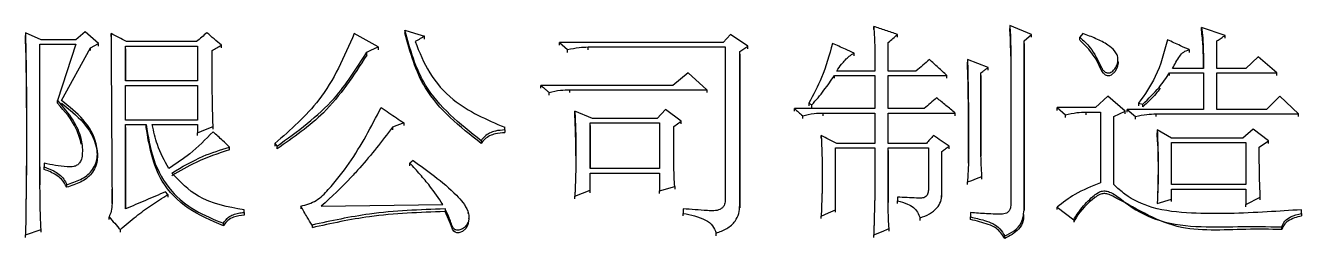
# Model space of a CAD drawing. Header units: millimetres. Extents: x 5659 to 7608, y 3628 to 5007.
# Drawn here: x 6127.17 to 6140.56, y 4791.97 to 4794.2 of the extents above; entities that cross this region are included whole.
import ezdxf

# ---------------------------------------------------------------- set-up
doc = ezdxf.new("R2010")
doc.units = ezdxf.units.MM

msp = doc.modelspace()

# ---------------------------------------------------------------- linework, layer by layer
at = {"color": 7, "linetype": 'Continuous', "lineweight": 25}
for p, q in [((6131.149, 4794.154), (6131.149, 4794.124)), ((6136.071, 4794.161), (6136.071, 4794.191)), ((6137.726, 4794.107), (6137.499, 4794.201)), ((6139.76, 4794.098), (6139.511, 4794.182)), ((6139.511, 4794.152), (6139.511, 4794.182)), ((6127.331, 4794.051), (6127.168, 4794.126)), ((6127.168, 4794.126), (6127.168, 4794.096)), ((6127.171, 4793.917), (6127.168, 4794.096)), ((6127.698, 4794.051), (6127.331, 4794.051)), ((6127.796, 4794.135), (6127.698, 4794.051)), ((6127.936, 4794.014), (6127.796, 4794.135)), ((6128.066, 4794.087), (6128.066, 4794.117)), ((6128.964, 4794.032), (6128.228, 4794.032)), ((6130.868, 4793.976), (6130.619, 4794.117)), ((6131.355, 4794.059), (6131.355, 4794.089)), ((6132.772, 4794.023), (6132.858, 4793.948)), ((6134.492, 4794.023), (6132.772, 4794.023)), ((6132.772, 4793.994), (6132.772, 4794.023)), ((6134.567, 4794.107), (6134.492, 4794.023)), ((6134.751, 4793.986), (6134.567, 4794.107)), ((6136.222, 4793.724), (6136.222, 4794.023)), ((6136.222, 4793.994), (6136.222, 4794.023)), ((6136.32, 4794.078), (6136.32, 4794.107)), ((6137.65, 4794.042), (6137.726, 4794.107)), ((6137.65, 4792.288), (6137.65, 4794.042)), ((6137.65, 4794.012), (6137.65, 4794.042)), ((6137.726, 4794.078), (6137.726, 4794.107)), ((6138.267, 4794.117), (6138.234, 4794.079)), ((6138.234, 4794.05), (6138.234, 4794.079)), ((6139.673, 4793.752), (6139.673, 4794.042)), ((6139.673, 4794.012), (6139.673, 4794.042)), ((6139.76, 4794.068), (6139.76, 4794.098)), ((6127.32, 4794.004), (6127.698, 4794.004)), ((6127.32, 4792.533), (6127.32, 4794.004)), ((6127.32, 4793.975), (6127.32, 4794.004)), ((6127.698, 4794.004), (6127.504, 4793.415)), ((6127.547, 4793.415), (6127.85, 4793.967)), ((6127.85, 4793.967), (6127.936, 4794.014)), ((6127.85, 4793.938), (6127.85, 4793.967)), ((6127.936, 4793.984), (6127.936, 4794.014)), ((6128.218, 4793.986), (6128.975, 4793.986)), ((6128.218, 4793.621), (6128.218, 4793.986)), ((6128.218, 4793.956), (6128.218, 4793.986)), ((6128.218, 4793.956), (6128.218, 4793.621)), ((6128.975, 4793.986), (6128.975, 4793.621)), ((6129.224, 4793.966), (6129.224, 4793.995)), ((6130.749, 4793.891), (6130.749, 4793.92)), ((6130.868, 4793.976), (6130.868, 4793.947)), ((6132.858, 4793.919), (6132.858, 4793.948)), ((6133.075, 4793.976), (6134.513, 4793.976)), ((6133.075, 4793.947), (6133.075, 4793.976)), ((6134.513, 4793.976), (6134.513, 4792.364)), ((6134.665, 4792.317), (6134.665, 4793.93)), ((6134.665, 4793.9), (6134.665, 4793.93)), ((6134.665, 4793.9), (6134.665, 4792.289)), ((6134.751, 4793.956), (6134.751, 4793.986)), ((6135.865, 4793.882), (6135.865, 4793.911)), ((6137.51, 4793.911), (6137.51, 4792.326)), ((6137.51, 4793.911), (6137.51, 4793.882)), ((6137.65, 4794.012), (6137.65, 4792.261)), ((6139.381, 4793.948), (6139.381, 4793.919)), ((6136.082, 4793.864), (6136.082, 4793.724)), ((6136.082, 4793.864), (6136.082, 4793.835)), ((6137.272, 4793.761), (6137.055, 4793.846)), ((6137.055, 4793.846), (6137.055, 4793.816)), ((6137.272, 4793.732), (6137.272, 4793.761)), ((6138.634, 4793.847), (6138.634, 4793.856)), ((6138.634, 4793.827), (6138.634, 4793.838)), ((6139.532, 4793.752), (6139.208, 4793.752)), ((6139.976, 4793.752), (6139.673, 4793.752)), ((6140.106, 4793.874), (6139.976, 4793.752)), ((6140.301, 4793.705), (6140.106, 4793.874)), ((6128.975, 4793.621), (6128.218, 4793.621)), ((6134.124, 4793.705), (6133.962, 4793.574)), ((6134.319, 4793.527), (6134.124, 4793.705)), ((6135.66, 4793.677), (6136.082, 4793.677)), ((6136.082, 4793.724), (6135.682, 4793.724)), ((6136.082, 4793.677), (6136.082, 4793.331)), ((6136.514, 4793.724), (6136.222, 4793.724)), ((6136.222, 4793.677), (6136.839, 4793.677)), ((6136.222, 4793.331), (6136.222, 4793.677)), ((6136.222, 4793.648), (6136.222, 4793.677)), ((6136.839, 4793.648), (6136.839, 4793.677)), ((6137.196, 4792.834), (6137.196, 4793.705)), ((6137.196, 4793.676), (6137.196, 4793.705)), ((6137.196, 4793.676), (6137.196, 4792.833)), ((6139.176, 4793.705), (6139.532, 4793.705)), ((6139.176, 4793.676), (6139.176, 4793.705)), ((6139.532, 4793.705), (6139.532, 4793.321)), ((6139.673, 4793.705), (6140.301, 4793.705)), ((6139.673, 4793.321), (6139.673, 4793.705)), ((6139.673, 4793.676), (6139.673, 4793.705)), ((6140.301, 4793.676), (6140.301, 4793.705)), ((6128.218, 4793.574), (6128.975, 4793.574)), ((6128.218, 4793.209), (6128.218, 4793.574)), ((6128.218, 4793.545), (6128.218, 4793.574)), ((6128.975, 4793.574), (6128.975, 4793.209)), ((6133.962, 4793.574), (6132.577, 4793.574)), ((6132.577, 4793.545), (6132.577, 4793.574)), ((6132.663, 4793.471), (6132.663, 4793.499)), ((6132.88, 4793.527), (6134.319, 4793.527)), ((6132.88, 4793.499), (6132.88, 4793.527)), ((6134.319, 4793.527), (6134.319, 4793.499)), ((6127.504, 4793.386), (6127.504, 4793.415)), ((6135.389, 4793.387), (6135.422, 4793.368)), ((6135.389, 4793.387), (6135.389, 4793.358)), ((6135.422, 4793.34), (6135.422, 4793.368)), ((6138.526, 4793.462), (6138.397, 4793.34)), ((6138.71, 4793.303), (6138.526, 4793.462)), ((6138.851, 4793.387), (6138.894, 4793.378)), ((6138.851, 4793.387), (6138.851, 4793.358)), ((6138.894, 4793.349), (6138.894, 4793.378)), ((6140.333, 4793.462), (6140.192, 4793.321)), ((6140.528, 4793.275), (6140.333, 4793.462)), ((6133.118, 4793.228), (6132.934, 4793.303)), ((6132.934, 4793.274), (6132.934, 4793.303)), ((6133.799, 4793.228), (6133.118, 4793.228)), ((6133.886, 4793.321), (6133.799, 4793.228)), ((6134.048, 4793.199), (6133.886, 4793.321)), ((6136.082, 4793.331), (6135.238, 4793.331)), ((6135.238, 4793.302), (6135.238, 4793.331)), ((6135.325, 4793.227), (6135.325, 4793.256)), ((6135.541, 4793.284), (6136.082, 4793.284)), ((6135.541, 4793.255), (6135.541, 4793.284)), ((6136.082, 4793.284), (6136.082, 4792.965)), ((6136.601, 4793.331), (6136.222, 4793.331)), ((6136.222, 4793.284), (6136.926, 4793.284)), ((6136.222, 4792.965), (6136.222, 4793.284)), ((6136.222, 4793.255), (6136.222, 4793.284)), ((6136.926, 4793.255), (6136.926, 4793.284)), ((6137.996, 4793.34), (6138.083, 4793.265)), ((6138.397, 4793.34), (6137.996, 4793.34)), ((6138.083, 4793.237), (6138.083, 4793.265)), ((6138.299, 4793.293), (6138.451, 4793.293)), ((6138.299, 4793.265), (6138.299, 4793.293)), ((6138.451, 4793.293), (6138.451, 4792.552)), ((6138.591, 4793.246), (6138.71, 4793.303)), ((6138.591, 4792.533), (6138.591, 4793.246)), ((6138.591, 4793.218), (6138.591, 4793.246)), ((6138.71, 4793.274), (6138.71, 4793.303)), ((6138.732, 4793.321), (6138.819, 4793.246)), ((6139.532, 4793.321), (6138.732, 4793.321)), ((6138.732, 4793.293), (6138.732, 4793.321)), ((6138.819, 4793.218), (6138.819, 4793.246)), ((6139.035, 4793.275), (6140.528, 4793.275)), ((6139.035, 4793.246), (6139.035, 4793.275)), ((6140.192, 4793.321), (6139.673, 4793.321)), ((6140.528, 4793.246), (6140.528, 4793.275)), ((6128.975, 4793.209), (6128.218, 4793.209)), ((6128.218, 4793.162), (6128.434, 4793.162)), ((6128.218, 4792.279), (6128.218, 4793.162)), ((6128.218, 4793.134), (6128.218, 4793.162)), ((6128.218, 4793.133), (6128.218, 4792.279)), ((6128.434, 4793.134), (6128.434, 4793.162)), ((6128.499, 4793.162), (6128.975, 4793.162)), ((6128.975, 4793.162), (6128.975, 4793.077)), ((6129.137, 4793.115), (6129.137, 4793.143)), ((6131.138, 4793.181), (6131.019, 4793.134)), ((6131.019, 4793.134), (6131.019, 4793.106)), ((6131.138, 4793.181), (6131.138, 4793.152)), ((6132.198, 4793.106), (6132.198, 4793.134)), ((6132.198, 4793.106), (6132.198, 4793.134)), ((6132.198, 4793.106), (6132.198, 4793.078)), ((6133.096, 4793.181), (6133.821, 4793.181)), ((6133.096, 4792.702), (6133.096, 4793.181)), ((6133.096, 4793.152), (6133.096, 4793.181)), ((6133.096, 4793.152), (6133.096, 4792.702)), ((6133.821, 4793.181), (6133.821, 4792.702)), ((6133.972, 4793.143), (6134.048, 4793.199)), ((6133.972, 4792.749), (6133.972, 4793.143)), ((6133.972, 4793.115), (6133.972, 4793.143)), ((6134.048, 4793.171), (6134.048, 4793.199)), ((6139.197, 4793.021), (6139.046, 4793.106)), ((6139.046, 4793.106), (6139.046, 4793.077)), ((6140.052, 4793.115), (6139.944, 4793.021)), ((6140.214, 4792.993), (6140.052, 4793.115)), ((6128.975, 4793.049), (6128.975, 4793.077)), ((6129.786, 4792.965), (6129.808, 4792.937)), ((6131.95, 4792.993), (6131.95, 4792.965)), ((6135.519, 4793.021), (6135.519, 4793.049)), ((6136.082, 4792.965), (6135.682, 4792.965)), ((6136.623, 4792.965), (6136.222, 4792.965)), ((6139.049, 4792.983), (6139.046, 4793.077)), ((6139.944, 4793.021), (6139.197, 4793.021)), ((6139.197, 4792.974), (6139.976, 4792.974)), ((6139.197, 4792.533), (6139.197, 4792.974)), ((6139.197, 4792.946), (6139.197, 4792.974)), ((6139.976, 4792.974), (6139.976, 4792.533)), ((6140.117, 4792.927), (6140.214, 4792.993)), ((6140.214, 4792.965), (6140.214, 4792.993)), ((6127.922, 4792.864), (6127.922, 4792.892)), ((6129.31, 4792.9), (6129.31, 4792.927)), ((6129.808, 4792.909), (6129.808, 4792.937)), ((6135.671, 4792.918), (6136.082, 4792.918)), ((6135.671, 4792.269), (6135.671, 4792.918)), ((6135.671, 4792.89), (6135.671, 4792.918)), ((6136.082, 4792.918), (6136.082, 4792.411)), ((6136.222, 4792.918), (6136.644, 4792.918)), ((6136.222, 4792.345), (6136.222, 4792.918)), ((6136.222, 4792.89), (6136.222, 4792.918)), ((6136.222, 4792.89), (6136.222, 4792.345)), ((6136.644, 4792.918), (6136.644, 4792.486)), ((6136.785, 4792.429), (6136.785, 4792.88)), ((6136.785, 4792.853), (6136.785, 4792.88)), ((6136.861, 4792.909), (6136.861, 4792.937)), ((6127.32, 4792.721), (6127.32, 4792.532)), ((6127.363, 4792.758), (6127.363, 4792.721)), ((6127.363, 4792.693), (6127.363, 4792.721)), ((6131.236, 4792.787), (6131.203, 4792.758)), ((6131.203, 4792.731), (6131.203, 4792.758)), ((6133.821, 4792.702), (6133.096, 4792.702)), ((6137.066, 4792.758), (6137.055, 4792.561)), ((6133.096, 4792.655), (6133.821, 4792.655)), ((6133.096, 4792.476), (6133.096, 4792.655)), ((6133.096, 4792.628), (6133.096, 4792.655)), ((6133.821, 4792.655), (6133.821, 4792.467)), ((6137.055, 4792.534), (6137.055, 4792.561)), ((6137.207, 4792.59), (6137.207, 4792.617)), ((6127.601, 4792.506), (6127.601, 4792.533)), ((6128.077, 4792.334), (6128.076, 4792.485)), ((6128.661, 4792.429), (6128.639, 4792.458)), ((6128.661, 4792.429), (6128.661, 4792.402)), ((6132.934, 4792.411), (6133.096, 4792.476)), ((6132.934, 4792.384), (6132.934, 4792.411)), ((6133.096, 4792.449), (6133.096, 4792.476)), ((6133.821, 4792.467), (6133.983, 4792.514)), ((6133.821, 4792.44), (6133.821, 4792.467)), ((6133.983, 4792.514), (6133.983, 4792.487)), ((6136.785, 4792.402), (6136.785, 4792.429)), ((6139.976, 4792.533), (6139.197, 4792.533)), ((6139.197, 4792.486), (6139.976, 4792.486)), ((6139.197, 4792.382), (6139.197, 4792.486)), ((6139.197, 4792.459), (6139.197, 4792.486)), ((6139.976, 4792.486), (6139.976, 4792.326)), ((6130.057, 4792.307), (6130.057, 4792.28)), ((6130.273, 4792.307), (6131.549, 4792.326)), ((6131.571, 4792.279), (6131.571, 4792.252)), ((6134.07, 4792.279), (6134.07, 4792.232)), ((6134.665, 4792.29), (6134.665, 4792.316)), ((6136.32, 4792.401), (6136.32, 4792.364)), ((6136.32, 4792.337), (6136.32, 4792.364)), ((6137.65, 4792.262), (6137.65, 4792.288)), ((6137.996, 4792.298), (6138.17, 4792.166)), ((6137.996, 4792.271), (6137.996, 4792.298)), ((6139.046, 4792.335), (6139.197, 4792.382)), ((6139.197, 4792.355), (6139.197, 4792.382)), ((6139.976, 4792.326), (6140.127, 4792.401)), ((6139.976, 4792.299), (6139.976, 4792.326)), ((6140.127, 4792.374), (6140.127, 4792.401)), ((6128.045, 4792.167), (6128.045, 4792.194)), ((6129.462, 4792.241), (6129.462, 4792.269)), ((6129.462, 4792.243), (6129.462, 4792.269)), ((6129.462, 4792.241), (6129.462, 4792.214)), ((6131.815, 4792.23), (6131.815, 4792.24)), ((6134.07, 4792.205), (6134.07, 4792.232)), ((6135.519, 4792.177), (6135.519, 4792.204)), ((6135.671, 4792.243), (6135.671, 4792.269)), ((6136.558, 4792.158), (6136.558, 4792.185)), ((6137.088, 4792.241), (6137.088, 4792.194)), ((6137.088, 4792.168), (6137.088, 4792.194)), ((6137.647, 4792.194), (6137.647, 4792.221)), ((6138.17, 4792.166), (6138.17, 4792.139)), ((6140.56, 4792.232), (6140.56, 4792.27)), ((6140.56, 4792.243), (6140.56, 4792.27)), ((6140.56, 4792.232), (6140.56, 4792.205)), ((6127.168, 4792.006), (6127.331, 4792.062)), ((6127.331, 4792.036), (6127.331, 4792.062)), ((6128.164, 4792.036), (6128.164, 4792.062)), ((6129.245, 4792.102), (6129.245, 4792.128)), ((6130.176, 4792.109), (6130.176, 4792.083)), ((6134.416, 4791.998), (6134.416, 4792.025)), ((6136.233, 4792.045), (6136.233, 4792.072)), ((6140.355, 4792.064), (6140.355, 4792.091)), ((6127.168, 4791.979), (6127.168, 4792.006)), ((6136.071, 4791.979), (6136.071, 4792.006)), ((6137.445, 4791.969), (6137.445, 4791.996))]:
    msp.add_line(p, q, dxfattribs=at)
at = {"color": 7, "linetype": 'Continuous', "lineweight": 25, "flags": 128}
for points in [[(6131.149, 4794.154), (6131.252, 4794.121), (6131.355, 4794.089)], [(6138.631, 4793.826), (6138.635, 4793.81), (6138.627, 4793.762), (6138.601, 4793.717), (6138.561, 4793.682), (6138.544, 4793.675), (6138.524, 4793.675), (6138.504, 4793.682), (6138.481, 4793.7), (6138.464, 4793.724), (6138.406, 4793.849), (6138.328, 4793.954), (6138.234, 4794.049), (6138.234, 4794.049)], [(6130.749, 4793.92), (6130.794, 4793.941), (6130.831, 4793.959), (6130.868, 4793.976)], [(6135.66, 4793.648), (6135.66, 4793.655), (6135.66, 4793.663), (6135.66, 4793.677)], [(6137.996, 4793.312), (6137.996, 4793.326), (6137.996, 4793.34)], [(6128.975, 4793.077), (6129.056, 4793.11), (6129.137, 4793.143)], [(6129.786, 4792.965), (6129.786, 4792.955), (6129.786, 4792.945), (6129.786, 4792.937)], [(6137.055, 4792.561), (6137.102, 4792.578), (6137.149, 4792.596), (6137.207, 4792.617)], [(6131.819, 4792.183), (6131.821, 4792.171), (6131.812, 4792.113), (6131.791, 4792.073), (6131.755, 4792.043), (6131.717, 4792.029), (6131.695, 4792.029), (6131.678, 4792.034), (6131.663, 4792.045), (6131.649, 4792.066), (6131.629, 4792.122), (6131.608, 4792.173), (6131.571, 4792.251), (6131.571, 4792.251)], [(6135.519, 4792.204), (6135.595, 4792.237), (6135.671, 4792.269)], [(6136.071, 4792.006), (6136.152, 4792.039), (6136.233, 4792.072)]]:
    msp.add_lwpolyline(points, dxfattribs=at)
at = {"color": 7, "linetype": 'Continuous', "lineweight": 25}
for points, knots in [([(6131.95, 4792.993), (6131.727, 4793.171), (6131.335, 4793.484), (6131.205, 4793.952), (6131.149, 4794.154)], [0, 0, 0, 0, 0.567651, 1, 1, 1, 1]), ([(6136.071, 4794.191), (6136.074, 4794.153), (6136.079, 4794.079), (6136.082, 4793.97), (6136.082, 4793.899), (6136.082, 4793.864)], [0, 0, 0, 0, 0.356505, 0.6781686, 1, 1, 1, 1]), ([(6136.32, 4794.107), (6136.278, 4794.121), (6136.195, 4794.149), (6136.112, 4794.177), (6136.071, 4794.191)], [0, 0, 0, 0, 0.499999, 1, 1, 1, 1]), ([(6137.499, 4794.201), (6137.501, 4794.168), (6137.505, 4794.104), (6137.508, 4794.007), (6137.509, 4793.943), (6137.51, 4793.911)], [0, 0, 0, 0, 0.335205, 0.667529, 1, 1, 1, 1]), ([(6137.51, 4793.881), (6137.509, 4793.914), (6137.508, 4793.978), (6137.505, 4794.075), (6137.501, 4794.139), (6137.499, 4794.171)], [0, 0, 0, 0, 0.335659, 0.667726, 1, 1, 1, 1]), ([(6139.511, 4794.182), (6139.511, 4794.179), (6139.512, 4794.174), (6139.513, 4794.166), (6139.514, 4794.158), (6139.515, 4794.151), (6139.516, 4794.144), (6139.517, 4794.137), (6139.518, 4794.13), (6139.519, 4794.121), (6139.522, 4794.092), (6139.526, 4794.041), (6139.528, 4793.992), (6139.529, 4793.963), (6139.529, 4793.955), (6139.529, 4793.949), (6139.53, 4793.942), (6139.53, 4793.936), (6139.53, 4793.928), (6139.53, 4793.922), (6139.53, 4793.916), (6139.53, 4793.91), (6139.531, 4793.902), (6139.531, 4793.895), (6139.531, 4793.889), (6139.531, 4793.883), (6139.531, 4793.877), (6139.531, 4793.869), (6139.531, 4793.863), (6139.531, 4793.855), (6139.532, 4793.849), (6139.532, 4793.842), (6139.532, 4793.836), (6139.532, 4793.828), (6139.532, 4793.822), (6139.532, 4793.814), (6139.532, 4793.808), (6139.532, 4793.801), (6139.532, 4793.795), (6139.532, 4793.787), (6139.532, 4793.781), (6139.532, 4793.774), (6139.532, 4793.767), (6139.532, 4793.76), (6139.532, 4793.755), (6139.532, 4793.752)], [0, 0, 0, 0, 0.0190515, 0.0381029, 0.0571543, 0.0762057, 0.0857315, 0.1047829, 0.1238344, 0.1333601, 0.1714636, 0.3239096, 0.4928315, 0.5139452, 0.524502, 0.5456156, 0.5561724, 0.577286, 0.5878428, 0.6089564, 0.6195132, 0.63007, 0.6511837, 0.6722973, 0.6828541, 0.6934109, 0.7145245, 0.7250813, 0.7461949, 0.7567517, 0.7778653, 0.7884221, 0.8095357, 0.8200925, 0.8412061, 0.8517629, 0.8728766, 0.8834334, 0.904547, 0.9151038, 0.9362174, 0.9467742, 0.9678878, 0.9784446, 1, 1, 1, 1]), ([(6139.532, 4793.752), (6139.532, 4793.786), (6139.531, 4793.864), (6139.528, 4793.997), (6139.517, 4794.096), (6139.511, 4794.152)], [0, 0, 0, 0, 0.254107, 0.581877, 1, 1, 1, 1]), ([(6127.168, 4794.126), (6127.168, 4794.114), (6127.169, 4794.091), (6127.169, 4794.056), (6127.17, 4794.01), (6127.171, 4793.952), (6127.172, 4793.882), (6127.174, 4793.812), (6127.175, 4793.742), (6127.176, 4793.673), (6127.176, 4793.603), (6127.177, 4793.545), (6127.178, 4793.486), (6127.178, 4793.428), (6127.179, 4793.358), (6127.179, 4793.3), (6127.179, 4793.254), (6127.179, 4793.219), (6127.179, 4793.184), (6127.18, 4793.149), (6127.18, 4793.119), (6127.18, 4793.096), (6127.179, 4793.079), (6127.179, 4793.061), (6127.179, 4793.044), (6127.179, 4793.029), (6127.179, 4793.017), (6127.179, 4793.006), (6127.179, 4792.991), (6127.179, 4792.974), (6127.179, 4792.956), (6127.179, 4792.939), (6127.179, 4792.921), (6127.179, 4792.904), (6127.179, 4792.88), (6127.179, 4792.851), (6127.178, 4792.816), (6127.178, 4792.781), (6127.178, 4792.746), (6127.177, 4792.711), (6127.177, 4792.676), (6127.177, 4792.629), (6127.176, 4792.571), (6127.175, 4792.501), (6127.174, 4792.431), (6127.173, 4792.36), (6127.173, 4792.302), (6127.172, 4792.255), (6127.171, 4792.22), (6127.171, 4792.185), (6127.17, 4792.15), (6127.17, 4792.115), (6127.169, 4792.079), (6127.169, 4792.043), (6127.169, 4792.018), (6127.168, 4792.006)], [0, 0, 0, 0, 0.016501, 0.033002, 0.049503, 0.082504, 0.115506, 0.148508, 0.18151, 0.214512, 0.247513, 0.280515, 0.297016, 0.330018, 0.36302, 0.396021, 0.412522, 0.429023, 0.445524, 0.462025, 0.478526, 0.486776, 0.495027, 0.503277, 0.511528, 0.519778, 0.523903, 0.528029, 0.536279, 0.54453, 0.55278, 0.56103, 0.569281, 0.577531, 0.585782, 0.602283, 0.618784, 0.635284, 0.651785, 0.668286, 0.684787, 0.701288, 0.73429, 0.767292, 0.800293, 0.833295, 0.866297, 0.882798, 0.899299, 0.9158, 0.932301, 0.948801, 0.965302, 0.982651, 1, 1, 1, 1]), ([(6128.066, 4794.117), (6128.066, 4794.055), (6128.067, 4793.932), (6128.068, 4793.747), (6128.069, 4793.562), (6128.07, 4793.408), (6128.071, 4793.253), (6128.072, 4793.099), (6128.073, 4792.914), (6128.074, 4792.759), (6128.075, 4792.616), (6128.076, 4792.51), (6128.077, 4792.41), (6128.077, 4792.36), (6128.077, 4792.335)], [0, 0, 0, 0, 0.104023, 0.208045, 0.312068, 0.416091, 0.468102, 0.572125, 0.676148, 0.78017, 0.832182, 0.916091, 0.958045, 1, 1, 1, 1]), ([(6128.228, 4794.032), (6128.201, 4794.046), (6128.147, 4794.075), (6128.093, 4794.103), (6128.066, 4794.117)], [0, 0, 0, 0, 0.5, 1, 1, 1, 1]), ([(6129.072, 4794.126), (6129.054, 4794.11), (6129.018, 4794.079), (6128.982, 4794.048), (6128.964, 4794.032)], [0, 0, 0, 0, 0.500001, 1, 1, 1, 1]), ([(6129.224, 4793.995), (6129.198, 4794.017), (6129.148, 4794.061), (6129.097, 4794.104), (6129.072, 4794.126)], [0, 0, 0, 0, 0.499999, 1, 1, 1, 1]), ([(6130.619, 4794.117), (6130.513, 4793.872), (6130.32, 4793.431), (6129.951, 4793.109), (6129.786, 4792.965)], [0, 0, 0, 0, 0.552865, 1, 1, 1, 1]), ([(6131.95, 4792.965), (6131.727, 4793.142), (6131.335, 4793.455), (6131.205, 4793.922), (6131.149, 4794.124)], [0, 0, 0, 0, 0.567768, 1, 1, 1, 1]), ([(6131.355, 4794.089), (6131.34, 4794.08), (6131.317, 4794.067), (6131.285, 4794.048), (6131.266, 4794.038), (6131.257, 4794.032)], [0, 0, 0, 0, 0.439737, 0.71987, 1, 1, 1, 1]), ([(6131.257, 4794.032), (6131.302, 4793.921), (6131.393, 4793.695), (6131.697, 4793.348), (6132.007, 4793.216), (6132.198, 4793.134)], [0, 0, 0, 0, 0.271527, 0.550151, 1, 1, 1, 1]), ([(6136.222, 4794.023), (6136.239, 4794.037), (6136.271, 4794.065), (6136.304, 4794.093), (6136.32, 4794.107)], [0, 0, 0, 0, 0.500001, 1, 1, 1, 1]), ([(6138.234, 4794.079), (6138.272, 4794.044), (6138.368, 4793.953), (6138.429, 4793.825), (6138.472, 4793.738), (6138.491, 4793.719), (6138.51, 4793.707), (6138.531, 4793.703), (6138.552, 4793.706), (6138.577, 4793.72), (6138.605, 4793.749), (6138.63, 4793.792), (6138.637, 4793.844), (6138.628, 4793.894), (6138.592, 4793.949), (6138.517, 4794.008), (6138.403, 4794.066), (6138.312, 4794.1), (6138.267, 4794.117)], [0, 0, 0, 0, 0.132576, 0.339199, 0.368942, 0.383766, 0.408891, 0.423884, 0.438973, 0.459319, 0.498147, 0.542368, 0.587069, 0.63299, 0.675109, 0.75468, 0.876186, 1, 1, 1, 1]), ([(6139.154, 4794.051), (6139.119, 4793.919), (6139.057, 4793.681), (6138.915, 4793.478), (6138.851, 4793.387)], [0, 0, 0, 0, 0.555082, 1, 1, 1, 1]), ([(6139.381, 4793.948), (6139.351, 4793.962), (6139.298, 4793.986), (6139.222, 4794.02), (6139.177, 4794.041), (6139.154, 4794.051)], [0, 0, 0, 0, 0.40179, 0.700895, 1, 1, 1, 1]), ([(6139.673, 4794.042), (6139.688, 4794.051), (6139.716, 4794.07), (6139.745, 4794.089), (6139.76, 4794.098)], [0, 0, 0, 0, 0.499999, 1, 1, 1, 1]), ([(6127.17, 4793.987), (6127.17, 4793.987), (6127.17, 4793.987), (6127.17, 4793.986), (6127.17, 4793.976), (6127.174, 4793.669), (6127.179, 4793.237), (6127.177, 4792.715), (6127.174, 4792.438), (6127.172, 4792.295), (6127.171, 4792.209), (6127.171, 4792.183), (6127.171, 4792.17)], [0, 0, 0, 0, 0.000561, 0.001264, 0.002999, 0.021919, 0.484329, 0.728284, 0.866003, 0.931669, 0.9642, 1, 1, 1, 1]), ([(6129.126, 4793.939), (6129.142, 4793.948), (6129.175, 4793.967), (6129.207, 4793.986), (6129.224, 4793.995)], [0, 0, 0, 0, 0.4999992, 1, 1, 1, 1]), ([(6129.137, 4793.143), (6129.133, 4793.304), (6129.128, 4793.468), (6129.127, 4793.636), (6129.127, 4793.649), (6129.127, 4793.662), (6129.127, 4793.675), (6129.127, 4793.685), (6129.127, 4793.698), (6129.127, 4793.711), (6129.127, 4793.724), (6129.127, 4793.734), (6129.127, 4793.747), (6129.127, 4793.76), (6129.127, 4793.773), (6129.127, 4793.786), (6129.127, 4793.799), (6129.127, 4793.812), (6129.127, 4793.822), (6129.126, 4793.835), (6129.126, 4793.846), (6129.126, 4793.856), (6129.126, 4793.862), (6129.126, 4793.869), (6129.126, 4793.875), (6129.126, 4793.88), (6129.126, 4793.887), (6129.126, 4793.893), (6129.126, 4793.9), (6129.126, 4793.905), (6129.126, 4793.911), (6129.126, 4793.918), (6129.126, 4793.924), (6129.126, 4793.931), (6129.126, 4793.936), (6129.126, 4793.939)], [0, 0, 0, 0, 0.606141, 0.618449, 0.630757, 0.655373, 0.667681, 0.679989, 0.692297, 0.716913, 0.729221, 0.741529, 0.753837, 0.778453, 0.790761, 0.803069, 0.827685, 0.839993, 0.852301, 0.864609, 0.889225, 0.895379, 0.901533, 0.913842, 0.919996, 0.92615, 0.932304, 0.944612, 0.950766, 0.95692, 0.963074, 0.975382, 0.981536, 0.98769, 1, 1, 1, 1]), ([(6129.808, 4792.937), (6130.022, 4793.091), (6130.4, 4793.365), (6130.643, 4793.752), (6130.749, 4793.92)], [0, 0, 0, 0, 0.565351, 1, 1, 1, 1]), ([(6130.749, 4793.891), (6130.611, 4793.677), (6130.362, 4793.292), (6129.979, 4793.027), (6129.808, 4792.908)], [0, 0, 0, 0, 0.55369, 1, 1, 1, 1]), ([(6132.858, 4793.948), (6132.898, 4793.958), (6132.969, 4793.974), (6133.042, 4793.976), (6133.075, 4793.976)], [0, 0, 0, 0, 0.558835, 1, 1, 1, 1]), ([(6134.665, 4793.93), (6134.679, 4793.939), (6134.708, 4793.958), (6134.737, 4793.976), (6134.751, 4793.986)], [0, 0, 0, 0, 0.4999996, 1, 1, 1, 1]), ([(6135.638, 4794.014), (6135.605, 4793.893), (6135.544, 4793.676), (6135.437, 4793.475), (6135.389, 4793.387)], [0, 0, 0, 0, 0.557381, 1, 1, 1, 1]), ([(6135.865, 4793.911), (6135.835, 4793.925), (6135.782, 4793.949), (6135.706, 4793.983), (6135.661, 4794.004), (6135.638, 4794.014)], [0, 0, 0, 0, 0.401772, 0.700886, 1, 1, 1, 1]), ([(6135.682, 4793.724), (6135.698, 4793.748), (6135.726, 4793.788), (6135.771, 4793.84), (6135.812, 4793.882), (6135.848, 4793.901), (6135.865, 4793.911)], [0, 0, 0, 0, 0.335639, 0.554348, 0.775254, 1, 1, 1, 1]), ([(6139.208, 4793.752), (6139.23, 4793.796), (6139.261, 4793.857), (6139.321, 4793.928), (6139.361, 4793.941), (6139.381, 4793.948)], [0, 0, 0, 0, 0.55151, 0.77279, 1, 1, 1, 1]), ([(6136.655, 4793.846), (6136.632, 4793.825), (6136.585, 4793.785), (6136.538, 4793.744), (6136.514, 4793.724)], [0, 0, 0, 0, 0.5, 1, 1, 1, 1]), ([(6136.839, 4793.677), (6136.808, 4793.705), (6136.747, 4793.761), (6136.686, 4793.818), (6136.655, 4793.846)], [0, 0, 0, 0, 0.5, 1, 1, 1, 1]), ([(6137.055, 4793.846), (6137.056, 4793.835), (6137.056, 4793.819), (6137.056, 4793.799), (6137.057, 4793.783), (6137.057, 4793.767), (6137.057, 4793.751), (6137.058, 4793.736), (6137.058, 4793.72), (6137.058, 4793.704), (6137.059, 4793.689), (6137.059, 4793.673), (6137.06, 4793.652), (6137.06, 4793.631), (6137.06, 4793.61), (6137.061, 4793.595), (6137.061, 4793.579), (6137.061, 4793.563), (6137.062, 4793.542), (6137.062, 4793.521), (6137.062, 4793.5), (6137.063, 4793.479), (6137.063, 4793.443), (6137.064, 4793.369), (6137.065, 4793.296), (6137.065, 4793.233), (6137.065, 4793.207), (6137.065, 4793.186), (6137.065, 4793.17), (6137.065, 4793.155), (6137.065, 4793.139), (6137.066, 4793.123), (6137.066, 4793.107), (6137.066, 4793.092), (6137.066, 4793.076), (6137.066, 4793.06), (6137.066, 4793.045), (6137.066, 4793.024), (6137.066, 4793.003), (6137.066, 4792.982), (6137.066, 4792.966), (6137.066, 4792.95), (6137.066, 4792.934), (6137.066, 4792.919), (6137.066, 4792.903), (6137.066, 4792.89), (6137.066, 4792.879), (6137.066, 4792.871), (6137.066, 4792.863), (6137.066, 4792.856), (6137.066, 4792.848), (6137.066, 4792.84), (6137.066, 4792.832), (6137.066, 4792.824), (6137.066, 4792.816), (6137.066, 4792.806), (6137.066, 4792.795), (6137.066, 4792.785), (6137.066, 4792.777), (6137.066, 4792.768), (6137.066, 4792.762), (6137.066, 4792.758)], [0, 0, 0, 0, 0.028913, 0.04337, 0.057826, 0.072283, 0.08674, 0.101196, 0.115653, 0.13011, 0.144566, 0.159023, 0.173479, 0.202393, 0.216849, 0.231306, 0.245763, 0.260219, 0.274676, 0.303589, 0.318046, 0.332502, 0.361416, 0.419242, 0.534896, 0.563809, 0.592722, 0.607179, 0.621635, 0.636092, 0.650548, 0.665005, 0.679462, 0.693918, 0.708375, 0.722832, 0.737288, 0.751745, 0.780658, 0.795115, 0.809571, 0.824028, 0.838485, 0.852941, 0.867398, 0.881854, 0.889083, 0.896311, 0.903539, 0.910768, 0.917996, 0.925224, 0.932453, 0.939681, 0.946909, 0.954138, 0.968594, 0.975822, 0.983051, 0.990279, 1, 1, 1, 1]), ([(6137.066, 4792.758), (6137.066, 4792.833), (6137.066, 4793.047), (6137.065, 4793.4), (6137.059, 4793.677), (6137.055, 4793.816)], [0, 0, 0, 0, 0.211658, 0.605797, 1, 1, 1, 1]), ([(6137.196, 4793.705), (6137.202, 4793.71), (6137.218, 4793.722), (6137.243, 4793.74), (6137.262, 4793.754), (6137.272, 4793.761)], [0, 0, 0, 0, 0.25, 0.624999, 1, 1, 1, 1]), ([(6135.422, 4793.368), (6135.443, 4793.394), (6135.487, 4793.444), (6135.568, 4793.546), (6135.623, 4793.625), (6135.66, 4793.677)], [0, 0, 0, 0, 0.254915, 0.509864, 1, 1, 1, 1]), ([(6138.894, 4793.378), (6138.954, 4793.434), (6139.06, 4793.534), (6139.14, 4793.653), (6139.176, 4793.705)], [0, 0, 0, 0, 0.563281, 1, 1, 1, 1]), ([(6132.577, 4793.574), (6132.589, 4793.564), (6132.61, 4793.546), (6132.639, 4793.521), (6132.655, 4793.506), (6132.663, 4793.499)], [0, 0, 0, 0, 0.428348, 0.714171, 1, 1, 1, 1]), ([(6132.663, 4793.499), (6132.703, 4793.509), (6132.774, 4793.525), (6132.848, 4793.527), (6132.88, 4793.527)], [0, 0, 0, 0, 0.558839, 1, 1, 1, 1]), ([(6139.076, 4793.544), (6139.062, 4793.524), (6139.01, 4793.452), (6138.943, 4793.392), (6138.894, 4793.349)], [0, 0, 0, 0, 0.281385, 1, 1, 1, 1]), ([(6127.504, 4793.415), (6127.562, 4793.348), (6127.665, 4793.229), (6127.756, 4793.036), (6127.768, 4792.895), (6127.761, 4792.806), (6127.738, 4792.763), (6127.71, 4792.735), (6127.664, 4792.717), (6127.545, 4792.72), (6127.442, 4792.742), (6127.363, 4792.758)], [0, 0, 0, 0, 0.23749, 0.42213, 0.564767, 0.621672, 0.660735, 0.693272, 0.725999, 0.787152, 1, 1, 1, 1]), ([(6127.756, 4792.954), (6127.74, 4793.01), (6127.696, 4793.173), (6127.58, 4793.301), (6127.504, 4793.386)], [0, 0, 0, 0, 0.341793, 1, 1, 1, 1]), ([(6127.601, 4792.533), (6127.65, 4792.549), (6127.746, 4792.58), (6127.874, 4792.67), (6127.931, 4792.813), (6127.914, 4793.009), (6127.783, 4793.228), (6127.627, 4793.352), (6127.547, 4793.415)], [0, 0, 0, 0, 0.1273113, 0.25064, 0.3763468, 0.5011022, 0.7458194, 1, 1, 1, 1]), ([(6127.547, 4793.386), (6127.627, 4793.323), (6127.783, 4793.199), (6127.914, 4792.98), (6127.931, 4792.785), (6127.874, 4792.642), (6127.746, 4792.552), (6127.65, 4792.521), (6127.601, 4792.505)], [0, 0, 0, 0, 0.254227, 0.498888, 0.62358, 0.749246, 0.87261, 1, 1, 1, 1]), ([(6136.731, 4793.443), (6136.709, 4793.424), (6136.666, 4793.387), (6136.623, 4793.349), (6136.601, 4793.331)], [0, 0, 0, 0, 0.5, 1, 1, 1, 1]), ([(6136.926, 4793.284), (6136.893, 4793.31), (6136.828, 4793.364), (6136.763, 4793.417), (6136.731, 4793.443)], [0, 0, 0, 0, 0.5, 1, 1, 1, 1]), ([(6130.057, 4792.307), (6130.114, 4792.323), (6130.227, 4792.354), (6130.391, 4792.527), (6130.638, 4792.838), (6130.797, 4793.142), (6130.9, 4793.34)], [0, 0, 0, 0, 0.124706, 0.247159, 0.50724, 1, 1, 1, 1]), ([(6130.9, 4793.34), (6130.928, 4793.322), (6130.981, 4793.286), (6131.061, 4793.233), (6131.112, 4793.198), (6131.138, 4793.181)], [0, 0, 0, 0, 0.3477794, 0.6738893, 1, 1, 1, 1]), ([(6132.934, 4793.303), (6132.935, 4793.271), (6132.937, 4793.224), (6132.939, 4793.169), (6132.94, 4793.143), (6132.941, 4793.131), (6132.941, 4793.125), (6132.941, 4793.119), (6132.941, 4793.111), (6132.942, 4793.102), (6132.942, 4793.09), (6132.943, 4793.066), (6132.944, 4793.015), (6132.945, 4792.936), (6132.946, 4792.841), (6132.945, 4792.774), (6132.944, 4792.734), (6132.944, 4792.723), (6132.944, 4792.711), (6132.943, 4792.699), (6132.943, 4792.683), (6132.943, 4792.667), (6132.942, 4792.651), (6132.942, 4792.628), (6132.941, 4792.6), (6132.94, 4792.572), (6132.939, 4792.557), (6132.939, 4792.545), (6132.938, 4792.529), (6132.938, 4792.513), (6132.937, 4792.497), (6132.937, 4792.485), (6132.936, 4792.474), (6132.936, 4792.462), (6132.935, 4792.447), (6132.935, 4792.43), (6132.934, 4792.417), (6132.934, 4792.411)], [0, 0, 0, 0, 0.106229, 0.159343, 0.1859, 0.19254, 0.199179, 0.205818, 0.212458, 0.225736, 0.239015, 0.252293, 0.305408, 0.411639, 0.51787, 0.6241, 0.637379, 0.650658, 0.663936, 0.677215, 0.690493, 0.717051, 0.730329, 0.743608, 0.796722, 0.823279, 0.836558, 0.849837, 0.863115, 0.889672, 0.902951, 0.91623, 0.929508, 0.942787, 0.956065, 0.978033, 1, 1, 1, 1]), ([(6132.945, 4792.835), (6132.945, 4792.84), (6132.945, 4792.877), (6132.944, 4792.946), (6132.941, 4793.087), (6132.937, 4793.196), (6132.934, 4793.274)], [0, 0, 0, 0, 0.03725, 0.252924, 0.468596, 1, 1, 1, 1]), ([(6135.238, 4793.331), (6135.252, 4793.318), (6135.281, 4793.293), (6135.31, 4793.268), (6135.325, 4793.256)], [0, 0, 0, 0, 0.4999996, 1, 1, 1, 1]), ([(6135.325, 4793.256), (6135.364, 4793.265), (6135.435, 4793.282), (6135.509, 4793.283), (6135.541, 4793.284)], [0, 0, 0, 0, 0.558835, 1, 1, 1, 1]), ([(6138.083, 4793.265), (6138.123, 4793.274), (6138.194, 4793.291), (6138.267, 4793.293), (6138.299, 4793.293)], [0, 0, 0, 0, 0.558835, 1, 1, 1, 1]), ([(6138.819, 4793.246), (6138.858, 4793.256), (6138.929, 4793.272), (6139.003, 4793.274), (6139.035, 4793.275)], [0, 0, 0, 0, 0.558835, 1, 1, 1, 1]), ([(6128.434, 4793.162), (6128.454, 4793.039), (6128.494, 4792.791), (6128.668, 4792.467), (6128.943, 4792.251), (6129.144, 4792.169), (6129.245, 4792.128)], [0, 0, 0, 0, 0.271409, 0.54611, 0.770558, 1, 1, 1, 1]), ([(6129.245, 4792.101), (6129.118, 4792.155), (6128.867, 4792.261), (6128.524, 4792.608), (6128.468, 4792.936), (6128.434, 4793.133)], [0, 0, 0, 0, 0.291427, 0.572864, 1, 1, 1, 1]), ([(6128.672, 4792.702), (6128.627, 4792.784), (6128.547, 4792.93), (6128.514, 4793.091), (6128.499, 4793.162)], [0, 0, 0, 0, 0.561781, 1, 1, 1, 1]), ([(6129.137, 4793.087), (6129.058, 4793.007), (6128.917, 4792.864), (6128.747, 4792.752), (6128.672, 4792.702)], [0, 0, 0, 0, 0.556475, 1, 1, 1, 1]), ([(6129.31, 4792.927), (6129.286, 4792.95), (6129.245, 4792.988), (6129.187, 4793.041), (6129.154, 4793.071), (6129.137, 4793.087)], [0, 0, 0, 0, 0.420833, 0.71041, 1, 1, 1, 1]), ([(6131.019, 4793.134), (6130.964, 4793.062), (6130.854, 4792.917), (6130.707, 4792.743), (6130.519, 4792.535), (6130.379, 4792.405), (6130.273, 4792.307)], [0, 0, 0, 0, 0.245125, 0.490307, 0.612877, 1, 1, 1, 1]), ([(6132.198, 4793.106), (6132.165, 4793.104), (6132.11, 4793.101), (6132.039, 4793.075), (6131.986, 4793.041), (6131.962, 4793.009), (6131.95, 4792.993)], [0, 0, 0, 0, 0.347684, 0.57015, 0.787843, 1, 1, 1, 1]), ([(6139.046, 4793.106), (6139.05, 4793.013), (6139.056, 4792.874), (6139.058, 4792.618), (6139.051, 4792.453), (6139.046, 4792.335)], [0, 0, 0, 0, 0.360824, 0.541241, 1, 1, 1, 1]), ([(6132.198, 4793.077), (6132.165, 4793.075), (6132.11, 4793.072), (6132.039, 4793.046), (6131.986, 4793.012), (6131.962, 4792.98), (6131.95, 4792.965)], [0, 0, 0, 0, 0.3477823, 0.5702781, 0.7879423, 1, 1, 1, 1]), ([(6135.519, 4793.049), (6135.519, 4793.045), (6135.52, 4793.036), (6135.52, 4793.025), (6135.521, 4793.017), (6135.521, 4793.008), (6135.521, 4792.999), (6135.522, 4792.99), (6135.522, 4792.982), (6135.522, 4792.973), (6135.523, 4792.964), (6135.523, 4792.955), (6135.524, 4792.947), (6135.524, 4792.938), (6135.524, 4792.929), (6135.525, 4792.92), (6135.525, 4792.912), (6135.525, 4792.903), (6135.526, 4792.894), (6135.526, 4792.886), (6135.526, 4792.877), (6135.526, 4792.868), (6135.527, 4792.859), (6135.527, 4792.851), (6135.527, 4792.84), (6135.528, 4792.826), (6135.528, 4792.8), (6135.53, 4792.708), (6135.531, 4792.603), (6135.529, 4792.507), (6135.528, 4792.476), (6135.528, 4792.454), (6135.528, 4792.437), (6135.527, 4792.419), (6135.527, 4792.402), (6135.526, 4792.384), (6135.525, 4792.367), (6135.525, 4792.353), (6135.524, 4792.342), (6135.524, 4792.334), (6135.524, 4792.325), (6135.523, 4792.316), (6135.523, 4792.305), (6135.523, 4792.296), (6135.522, 4792.286), (6135.522, 4792.277), (6135.522, 4792.266), (6135.521, 4792.257), (6135.521, 4792.248), (6135.521, 4792.239), (6135.52, 4792.231), (6135.52, 4792.222), (6135.52, 4792.214), (6135.519, 4792.208), (6135.519, 4792.204)], [0, 0, 0, 0, 0.015528, 0.031057, 0.038821, 0.046585, 0.062113, 0.069877, 0.077641, 0.09317, 0.100934, 0.108698, 0.124226, 0.131991, 0.139755, 0.155283, 0.163047, 0.170811, 0.18634, 0.194104, 0.201868, 0.217396, 0.22516, 0.232925, 0.248453, 0.263981, 0.27951, 0.341623, 0.590106, 0.65222, 0.683276, 0.698805, 0.729861, 0.74539, 0.760918, 0.791975, 0.807503, 0.823031, 0.83856, 0.846324, 0.854088, 0.869616, 0.87738, 0.892909, 0.900673, 0.916201, 0.923965, 0.939494, 0.947258, 0.955022, 0.97055, 0.978315, 0.986079, 1, 1, 1, 1]), ([(6135.682, 4792.965), (6135.654, 4792.979), (6135.6, 4793.007), (6135.546, 4793.035), (6135.519, 4793.049)], [0, 0, 0, 0, 0.5, 1, 1, 1, 1]), ([(6136.698, 4793.049), (6136.686, 4793.035), (6136.66, 4793.007), (6136.635, 4792.979), (6136.623, 4792.965)], [0, 0, 0, 0, 0.5, 1, 1, 1, 1]), ([(6136.861, 4792.937), (6136.834, 4792.956), (6136.779, 4792.993), (6136.725, 4793.031), (6136.698, 4793.049)], [0, 0, 0, 0, 0.499999, 1, 1, 1, 1]), ([(6139.049, 4792.986), (6139.052, 4792.9), (6139.056, 4792.765), (6139.054, 4792.6), (6139.051, 4792.488), (6139.05, 4792.445), (6139.049, 4792.419)], [0, 0, 0, 0, 0.458446, 0.721932, 0.829459, 1, 1, 1, 1]), ([(6128.704, 4792.655), (6128.811, 4792.718), (6129.002, 4792.832), (6129.216, 4792.898), (6129.31, 4792.927)], [0, 0, 0, 0, 0.5581675, 1, 1, 1, 1]), ([(6129.31, 4792.899), (6129.191, 4792.859), (6128.979, 4792.788), (6128.788, 4792.676), (6128.704, 4792.627)], [0, 0, 0, 0, 0.56146, 1, 1, 1, 1]), ([(6136.785, 4792.88), (6136.798, 4792.89), (6136.823, 4792.909), (6136.848, 4792.927), (6136.861, 4792.937)], [0, 0, 0, 0, 0.5000004, 1, 1, 1, 1]), ([(6137.207, 4792.617), (6137.205, 4792.636), (6137.203, 4792.674), (6137.199, 4792.746), (6137.197, 4792.799), (6137.196, 4792.834)], [0, 0, 0, 0, 0.2602992, 0.5206063, 1, 1, 1, 1]), ([(6140.127, 4792.401), (6140.127, 4792.404), (6140.127, 4792.409), (6140.127, 4792.417), (6140.126, 4792.425), (6140.126, 4792.433), (6140.126, 4792.441), (6140.126, 4792.449), (6140.125, 4792.457), (6140.125, 4792.465), (6140.125, 4792.473), (6140.124, 4792.481), (6140.124, 4792.489), (6140.124, 4792.497), (6140.123, 4792.505), (6140.123, 4792.513), (6140.123, 4792.521), (6140.122, 4792.529), (6140.122, 4792.537), (6140.122, 4792.545), (6140.122, 4792.553), (6140.121, 4792.561), (6140.121, 4792.569), (6140.121, 4792.577), (6140.121, 4792.585), (6140.12, 4792.594), (6140.12, 4792.602), (6140.12, 4792.61), (6140.12, 4792.618), (6140.12, 4792.626), (6140.119, 4792.634), (6140.119, 4792.642), (6140.119, 4792.65), (6140.119, 4792.658), (6140.119, 4792.666), (6140.119, 4792.674), (6140.118, 4792.682), (6140.118, 4792.692), (6140.118, 4792.703), (6140.118, 4792.714), (6140.118, 4792.722), (6140.118, 4792.73), (6140.118, 4792.738), (6140.118, 4792.746), (6140.117, 4792.754), (6140.117, 4792.762), (6140.117, 4792.77), (6140.117, 4792.778), (6140.117, 4792.786), (6140.117, 4792.794), (6140.117, 4792.802), (6140.117, 4792.81), (6140.117, 4792.818), (6140.117, 4792.826), (6140.117, 4792.834), (6140.117, 4792.842), (6140.117, 4792.85), (6140.117, 4792.858), (6140.117, 4792.866), (6140.117, 4792.874), (6140.117, 4792.882), (6140.117, 4792.89), (6140.117, 4792.898), (6140.117, 4792.906), (6140.117, 4792.916), (6140.117, 4792.923), (6140.117, 4792.927)], [0, 0, 0, 0, 0.015218, 0.030436, 0.045654, 0.060873, 0.076091, 0.091309, 0.106527, 0.121745, 0.136964, 0.152182, 0.1674, 0.182618, 0.197836, 0.213054, 0.228273, 0.243491, 0.258709, 0.273927, 0.289145, 0.304364, 0.319582, 0.3348, 0.350018, 0.365236, 0.380454, 0.395673, 0.410891, 0.426109, 0.441327, 0.456545, 0.471764, 0.486982, 0.5022, 0.517418, 0.532636, 0.547854, 0.578291, 0.593509, 0.608727, 0.623945, 0.639163, 0.654382, 0.6696, 0.684818, 0.700036, 0.715254, 0.730473, 0.745691, 0.760909, 0.776127, 0.791345, 0.806563, 0.821782, 0.837, 0.852218, 0.867436, 0.882654, 0.897873, 0.913091, 0.928309, 0.943527, 0.958745, 0.973963, 1, 1, 1, 1]), ([(6127.363, 4792.721), (6127.397, 4792.707), (6127.454, 4792.686), (6127.524, 4792.641), (6127.573, 4792.593), (6127.592, 4792.553), (6127.601, 4792.533)], [0, 0, 0, 0, 0.348649, 0.570981, 0.788219, 1, 1, 1, 1]), ([(6127.601, 4792.505), (6127.585, 4792.535), (6127.558, 4792.586), (6127.492, 4792.634), (6127.43, 4792.668), (6127.386, 4792.684), (6127.363, 4792.693)], [0, 0, 0, 0, 0.328554, 0.548785, 0.773176, 1, 1, 1, 1]), ([(6131.549, 4792.326), (6131.505, 4792.391), (6131.43, 4792.499), (6131.311, 4792.64), (6131.239, 4792.719), (6131.203, 4792.758)], [0, 0, 0, 0, 0.425603, 0.712586, 1, 1, 1, 1]), ([(6131.236, 4792.787), (6131.311, 4792.732), (6131.469, 4792.619), (6131.647, 4792.473), (6131.761, 4792.346), (6131.809, 4792.271), (6131.825, 4792.198), (6131.817, 4792.144), (6131.793, 4792.099), (6131.758, 4792.069), (6131.723, 4792.056), (6131.696, 4792.055), (6131.677, 4792.06), (6131.66, 4792.073), (6131.642, 4792.103), (6131.63, 4792.148), (6131.605, 4792.211), (6131.584, 4792.253), (6131.571, 4792.279)], [0, 0, 0, 0, 0.208327, 0.438591, 0.516152, 0.594124, 0.638952, 0.683964, 0.718603, 0.753477, 0.783861, 0.800038, 0.813271, 0.826563, 0.846381, 0.891589, 0.934119, 1, 1, 1, 1]), ([(6133.983, 4792.514), (6133.981, 4792.547), (6133.976, 4792.602), (6133.974, 4792.68), (6133.973, 4792.726), (6133.972, 4792.749)], [0, 0, 0, 0, 0.415965, 0.707929, 1, 1, 1, 1]), ([(6129.462, 4792.269), (6129.292, 4792.299), (6128.994, 4792.352), (6128.792, 4792.564), (6128.704, 4792.655)], [0, 0, 0, 0, 0.5699995, 1, 1, 1, 1]), ([(6138.451, 4792.552), (6138.358, 4792.515), (6138.194, 4792.451), (6138.056, 4792.344), (6137.996, 4792.298)], [0, 0, 0, 0, 0.564353, 1, 1, 1, 1]), ([(6127.331, 4792.062), (6127.328, 4792.129), (6127.323, 4792.241), (6127.321, 4792.398), (6127.32, 4792.488), (6127.32, 4792.533)], [0, 0, 0, 0, 0.427543, 0.713753, 1, 1, 1, 1]), ([(6128.164, 4792.062), (6128.218, 4792.109), (6128.322, 4792.2), (6128.49, 4792.321), (6128.604, 4792.393), (6128.661, 4792.429)], [0, 0, 0, 0, 0.347854, 0.67337, 1, 1, 1, 1]), ([(6128.639, 4792.458), (6128.569, 4792.428), (6128.429, 4792.368), (6128.288, 4792.309), (6128.218, 4792.279)], [0, 0, 0, 0, 0.5, 1, 1, 1, 1]), ([(6136.082, 4792.411), (6136.082, 4792.407), (6136.082, 4792.402), (6136.081, 4792.395), (6136.081, 4792.388), (6136.081, 4792.381), (6136.081, 4792.374), (6136.081, 4792.368), (6136.08, 4792.363), (6136.08, 4792.356), (6136.08, 4792.347), (6136.08, 4792.336), (6136.08, 4792.326), (6136.079, 4792.315), (6136.079, 4792.305), (6136.079, 4792.291), (6136.078, 4792.276), (6136.078, 4792.262), (6136.078, 4792.252), (6136.077, 4792.241), (6136.077, 4792.227), (6136.076, 4792.213), (6136.076, 4792.199), (6136.076, 4792.188), (6136.076, 4792.177), (6136.075, 4792.163), (6136.075, 4792.149), (6136.074, 4792.135), (6136.074, 4792.124), (6136.074, 4792.114), (6136.074, 4792.105), (6136.073, 4792.098), (6136.073, 4792.091), (6136.073, 4792.084), (6136.073, 4792.077), (6136.073, 4792.071), (6136.073, 4792.066), (6136.072, 4792.061), (6136.072, 4792.054), (6136.072, 4792.047), (6136.072, 4792.04), (6136.072, 4792.034), (6136.072, 4792.029), (6136.071, 4792.022), (6136.071, 4792.015), (6136.071, 4792.009), (6136.071, 4792.006)], [0, 0, 0, 0, 0.026197, 0.039295, 0.052394, 0.07859, 0.091689, 0.104787, 0.117886, 0.130984, 0.157181, 0.183378, 0.209574, 0.235771, 0.261968, 0.288165, 0.340558, 0.366755, 0.392952, 0.419149, 0.445345, 0.497739, 0.523936, 0.550133, 0.576329, 0.602526, 0.65492, 0.681117, 0.707313, 0.73351, 0.759707, 0.772805, 0.785904, 0.812101, 0.825199, 0.838297, 0.851396, 0.864494, 0.877593, 0.903789, 0.916888, 0.929986, 0.943085, 0.956183, 0.978091, 1, 1, 1, 1]), ([(6136.644, 4792.486), (6136.644, 4792.472), (6136.642, 4792.444), (6136.621, 4792.401), (6136.57, 4792.389), (6136.471, 4792.396), (6136.387, 4792.399), (6136.32, 4792.401)], [0, 0, 0, 0, 0.111188, 0.223572, 0.352358, 0.48582, 1, 1, 1, 1]), ([(6136.558, 4792.185), (6136.591, 4792.197), (6136.656, 4792.222), (6136.733, 4792.281), (6136.779, 4792.354), (6136.783, 4792.405), (6136.785, 4792.429)], [0, 0, 0, 0, 0.290906, 0.5739, 0.788993, 1, 1, 1, 1]), ([(6138.17, 4792.166), (6138.193, 4792.204), (6138.249, 4792.293), (6138.34, 4792.383), (6138.415, 4792.445), (6138.461, 4792.467), (6138.511, 4792.469), (6138.601, 4792.437), (6138.751, 4792.304), (6139.169, 4792.07), (6139.76, 4792.098), (6140.202, 4792.093), (6140.355, 4792.091)], [0, 0, 0, 0, 0.056836, 0.134509, 0.160695, 0.179209, 0.197944, 0.220552, 0.296631, 0.448407, 0.809043, 1, 1, 1, 1]), ([(6140.355, 4792.063), (6140.229, 4792.065), (6139.864, 4792.071), (6139.225, 4792.017), (6138.787, 4792.308), (6138.534, 4792.435), (6138.486, 4792.442), (6138.437, 4792.431), (6138.329, 4792.353), (6138.229, 4792.256), (6138.178, 4792.155), (6138.17, 4792.139)], [0, 0, 0, 0, 0.157365, 0.456561, 0.768793, 0.792611, 0.81031, 0.828146, 0.854321, 0.976726, 1, 1, 1, 1]), ([(6140.56, 4792.27), (6140.44, 4792.262), (6140.056, 4792.237), (6139.532, 4792.217), (6139.02, 4792.266), (6138.744, 4792.392), (6138.629, 4792.498), (6138.591, 4792.533)], [0, 0, 0, 0, 0.176106, 0.564607, 0.76693, 0.923799, 1, 1, 1, 1]), ([(6128.077, 4792.335), (6128.075, 4792.308), (6128.073, 4792.259), (6128.053, 4792.214), (6128.045, 4792.194)], [0, 0, 0, 0, 0.557581, 1, 1, 1, 1]), ([(6130.176, 4792.109), (6130.159, 4792.137), (6130.13, 4792.184), (6130.091, 4792.25), (6130.068, 4792.288), (6130.057, 4792.307)], [0, 0, 0, 0, 0.425168, 0.712584, 1, 1, 1, 1]), ([(6131.571, 4792.279), (6131.306, 4792.269), (6130.835, 4792.253), (6130.376, 4792.153), (6130.176, 4792.109)], [0, 0, 0, 0, 0.563476, 1, 1, 1, 1]), ([(6134.513, 4792.364), (6134.51, 4792.347), (6134.506, 4792.321), (6134.484, 4792.29), (6134.429, 4792.254), (6134.28, 4792.263), (6134.153, 4792.273), (6134.07, 4792.279)], [0, 0, 0, 0, 0.101198, 0.163077, 0.226913, 0.489011, 1, 1, 1, 1]), ([(6134.416, 4792.025), (6134.455, 4792.039), (6134.531, 4792.066), (6134.616, 4792.14), (6134.659, 4792.23), (6134.663, 4792.288), (6134.665, 4792.317)], [0, 0, 0, 0, 0.291641, 0.573732, 0.788274, 1, 1, 1, 1]), ([(6136.233, 4792.072), (6136.23, 4792.106), (6136.225, 4792.168), (6136.223, 4792.259), (6136.223, 4792.316), (6136.222, 4792.345)], [0, 0, 0, 0, 0.374547, 0.687197, 1, 1, 1, 1]), ([(6136.32, 4792.364), (6136.355, 4792.354), (6136.414, 4792.337), (6136.489, 4792.299), (6136.532, 4792.245), (6136.549, 4792.205), (6136.558, 4792.185)], [0, 0, 0, 0, 0.350808, 0.573679, 0.788817, 1, 1, 1, 1]), ([(6137.51, 4792.326), (6137.509, 4792.31), (6137.507, 4792.284), (6137.49, 4792.252), (6137.457, 4792.228), (6137.406, 4792.221), (6137.336, 4792.224), (6137.229, 4792.229), (6137.143, 4792.236), (6137.088, 4792.241)], [0, 0, 0, 0, 0.101022, 0.16229, 0.225577, 0.345591, 0.4673, 0.658589, 1, 1, 1, 1]), ([(6137.445, 4791.996), (6137.479, 4792.012), (6137.547, 4792.043), (6137.639, 4792.142), (6137.646, 4792.233), (6137.65, 4792.288)], [0, 0, 0, 0, 0.292445, 0.57466, 1, 1, 1, 1]), ([(6128.045, 4792.194), (6128.064, 4792.172), (6128.104, 4792.128), (6128.144, 4792.084), (6128.164, 4792.062)], [0, 0, 0, 0, 0.499999, 1, 1, 1, 1]), ([(6129.245, 4792.128), (6129.261, 4792.151), (6129.288, 4792.19), (6129.348, 4792.22), (6129.403, 4792.236), (6129.442, 4792.24), (6129.462, 4792.241)], [0, 0, 0, 0, 0.327601, 0.548377, 0.773257, 1, 1, 1, 1]), ([(6129.462, 4792.214), (6129.424, 4792.209), (6129.364, 4792.202), (6129.29, 4792.162), (6129.259, 4792.125), (6129.247, 4792.103), (6129.245, 4792.101)], [0, 0, 0, 0, 0.437314, 0.69985, 0.964494, 1, 1, 1, 1]), ([(6131.571, 4792.251), (6131.306, 4792.242), (6130.835, 4792.225), (6130.376, 4792.126), (6130.176, 4792.082)], [0, 0, 0, 0, 0.563487, 1, 1, 1, 1]), ([(6134.07, 4792.232), (6134.151, 4792.216), (6134.264, 4792.195), (6134.385, 4792.109), (6134.406, 4792.052), (6134.416, 4792.025)], [0, 0, 0, 0, 0.573069, 0.791053, 1, 1, 1, 1]), ([(6137.088, 4792.194), (6137.136, 4792.183), (6137.216, 4792.164), (6137.322, 4792.129), (6137.4, 4792.074), (6137.43, 4792.022), (6137.445, 4791.996)], [0, 0, 0, 0, 0.348257, 0.572012, 0.789055, 1, 1, 1, 1]), ([(6137.445, 4791.969), (6137.42, 4792.009), (6137.377, 4792.074), (6137.273, 4792.118), (6137.182, 4792.145), (6137.119, 4792.16), (6137.088, 4792.167)], [0, 0, 0, 0, 0.3270742, 0.5487722, 0.7738686, 1, 1, 1, 1]), ([(6137.643, 4792.194), (6137.643, 4792.182), (6137.64, 4792.136), (6137.583, 4792.04), (6137.498, 4791.996), (6137.445, 4791.969)], [0, 0, 0, 0, 0.114138, 0.450055, 1, 1, 1, 1]), ([(6140.355, 4792.091), (6140.363, 4792.112), (6140.381, 4792.157), (6140.459, 4792.206), (6140.521, 4792.222), (6140.56, 4792.232)], [0, 0, 0, 0, 0.267154, 0.547116, 1, 1, 1, 1]), ([(6140.56, 4792.204), (6140.51, 4792.192), (6140.442, 4792.174), (6140.373, 4792.116), (6140.361, 4792.081), (6140.355, 4792.063)], [0, 0, 0, 0, 0.572734, 0.790238, 1, 1, 1, 1])]:
    msp.add_open_spline(points, degree=3, knots=knots, dxfattribs=at)

doc.saveas('drawing.dxf')
